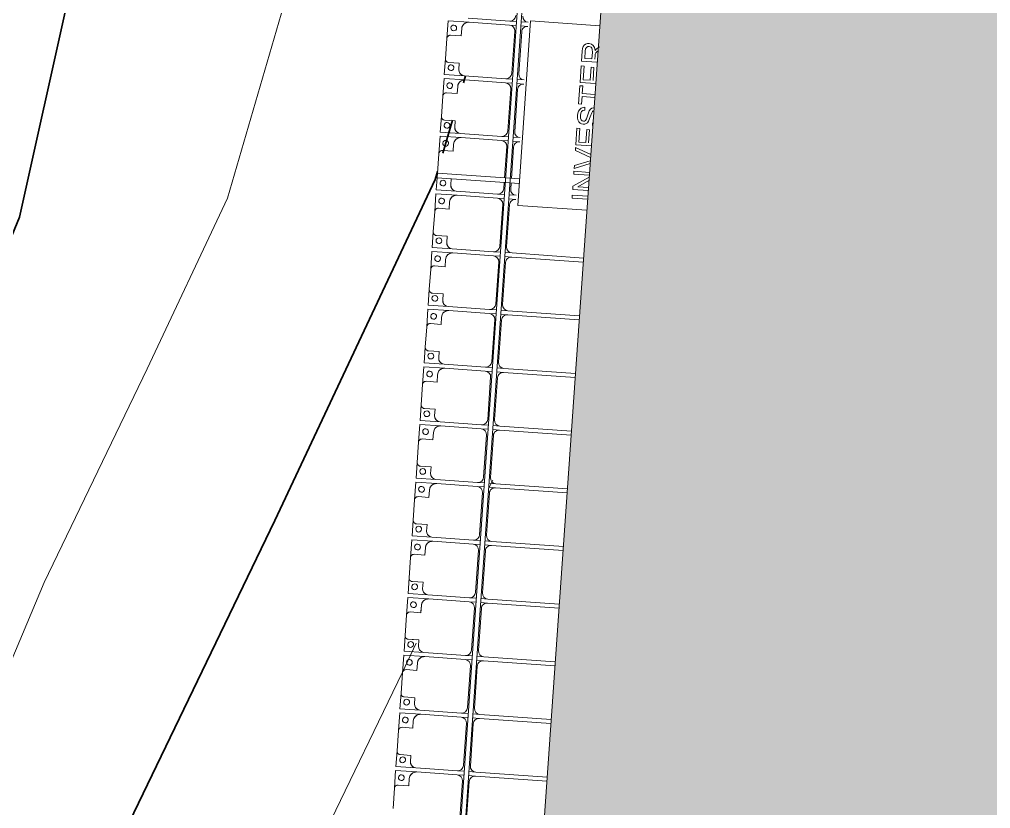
# Model space of a CAD drawing. Header units: millimetres. Extents: x -861324 to 439029, y -308065 to 694685.
# Drawn here: x 75968 to 84371, y 135591 to 142415 of the extents above; entities that cross this region are included whole.
import ezdxf

# ---------------------------------------------------------------- set-up
doc = ezdxf.new("R2010")
doc.units = ezdxf.units.MM
for name, color, linetype, lineweight in [('A-DETL-GENF', 92, 'Continuous', 9), ('A-DETL-THIN', 151, 'Continuous', 9), ('A-GENM', 13, 'Continuous', 9), ('C-TOPO-MAJR', 7, 'Continuous', 35), ('C-TOPO-MINR', 7, 'Continuous', 9), ('S-BEAM', 12, 'Continuous', 9)]:
    doc.layers.add(name, color=color, linetype=linetype, lineweight=lineweight)

# ---------------------------------------------------------------- blocks, each defined once
blk = doc.blocks.new('Dải phao đi lại kèm đỡ invester - DẢI PHAO ĐI LẠI-39446-BỐ TRÍ BÈ PIN HỒ BẢN MÒNG')
at = {"layer": 'A-GENM', "color": 7}
for p, q in [((48223.4, -620.3), (48223.4, 0)), ((48258.4, 0), (48258.4, -620.3)), ((48723.4, -620.3), (48723.4, 0)), ((48758.4, 0), (48758.4, -620.3)), ((49223.4, -620.3), (49223.4, 0)), ((49258.4, 0), (49258.4, -620.3)), ((49723.4, -620.3), (49723.4, 0)), ((49758.4, 0), (49758.4, -620.3)), ((50223.4, -620.3), (50223.4, 0)), ((50258.4, 0), (50258.4, -620.3)), ((50723.4, -620.3), (50723.4, 0)), ((50758.4, 0), (50758.4, -620.3)), ((51223.4, -620.3), (51223.4, 0)), ((51258.4, 0), (51258.4, -620.3)), ((51723.4, -620.3), (51723.4, 0)), ((51758.4, 0), (51758.4, -620.3)), ((52223.4, -620.3), (52223.4, 0)), ((52258.4, 0), (52258.4, -620.3)), ((52723.4, -620.3), (52723.4, 0)), ((52758.4, 0), (52758.4, -620.3)), ((46223.4, -620.3), (46223.4, -679.7)), ((46258.4, -679.7), (46258.4, -620.3)), ((46308.4, -670.3), (46673.4, -670.3)), ((46723.4, -620.3), (46723.4, -679.7)), ((46758.4, -679.7), (46758.4, -620.3)), ((46808.4, -670.3), (47173.4, -670.3)), ((47223.4, -620.3), (47223.4, -679.7)), ((47258.4, -679.7), (47258.4, -620.3)), ((47308.4, -670.3), (47580, -670.3)), ((47620, -670.3), (47673.4, -670.3)), ((47723.4, -620.3), (47723.4, -679.7)), ((47758.4, -679.7), (47758.4, -620.3)), ((47808.4, -670.3), (48173.4, -670.3)), ((48223.4, -620.3), (48223.4, -679.7)), ((48258.4, -679.7), (48258.4, -620.3)), ((48308.4, -670.3), (48673.4, -670.3)), ((48723.4, -620.3), (48723.4, -679.7)), ((48758.4, -679.7), (48758.4, -620.3)), ((48808.4, -670.3), (49173.4, -670.3)), ((49223.4, -620.3), (49223.4, -679.7)), ((49258.4, -679.7), (49258.4, -620.3)), ((49308.4, -670.3), (49673.4, -670.3)), ((49723.4, -620.3), (49723.4, -679.7)), ((49758.4, -679.7), (49758.4, -620.3)), ((49808.4, -670.3), (50173.4, -670.3)), ((50223.4, -620.3), (50223.4, -679.7)), ((50258.4, -679.7), (50258.4, -620.3)), ((50308.4, -670.3), (50673.4, -670.3)), ((50723.4, -620.3), (50723.4, -679.7)), ((50758.4, -679.7), (50758.4, -620.3)), ((50808.4, -670.3), (51173.4, -670.3)), ((51223.4, -620.3), (51223.4, -679.7)), ((51258.4, -679.7), (51258.4, -620.3)), ((51308.4, -670.3), (51673.4, -670.3)), ((51723.4, -620.3), (51723.4, -679.7)), ((51758.4, -679.7), (51758.4, -620.3)), ((51808.4, -670.3), (52173.4, -670.3)), ((52223.4, -620.3), (52223.4, -679.7)), ((52258.4, -679.7), (52258.4, -620.3)), ((52308.4, -670.3), (52673.4, -670.3)), ((52723.4, -620.3), (52723.4, -679.7)), ((52758.4, -679.7), (52758.4, -620.3)), ((52808.4, -670.3), (53173.4, -670.3)), ((46223.4, -719.7), (46223.4, -779.7)), ((46258.4, -779.7), (46258.4, -719.7)), ((46673.4, -729.7), (46308.4, -729.7)), ((46723.4, -719.7), (46723.4, -779.7)), ((46758.4, -779.7), (46758.4, -719.7)), ((47173.4, -729.7), (46808.4, -729.7)), ((47223.4, -719.7), (47223.4, -779.7)), ((47258.4, -779.7), (47258.4, -719.7)), ((47580, -729.7), (47308.4, -729.7)), ((47673.4, -729.7), (47620, -729.7)), ((47723.4, -719.7), (47723.4, -779.7)), ((47758.4, -779.7), (47758.4, -719.7)), ((48173.4, -729.7), (47808.4, -729.7)), ((48223.4, -719.7), (48223.4, -779.7)), ((48258.4, -779.7), (48258.4, -719.7)), ((48673.4, -729.7), (48308.4, -729.7)), ((48723.4, -719.7), (48723.4, -779.7)), ((48758.4, -779.7), (48758.4, -719.7)), ((49173.4, -729.7), (48808.4, -729.7)), ((49223.4, -719.7), (49223.4, -779.7)), ((49258.4, -779.7), (49258.4, -719.7)), ((49673.4, -729.7), (49308.4, -729.7)), ((49723.4, -719.7), (49723.4, -779.7)), ((49758.4, -779.7), (49758.4, -719.7)), ((50173.4, -729.7), (49808.4, -729.7)), ((50223.4, -719.7), (50223.4, -779.7)), ((50258.4, -779.7), (50258.4, -719.7)), ((50673.4, -729.7), (50308.4, -729.7)), ((50723.4, -719.7), (50723.4, -779.7)), ((50758.4, -779.7), (50758.4, -719.7)), ((51173.4, -729.7), (50808.4, -729.7)), ((51223.4, -719.7), (51223.4, -779.7)), ((51258.4, -779.7), (51258.4, -719.7)), ((51673.4, -729.7), (51308.4, -729.7)), ((51723.4, -719.7), (51723.4, -779.7)), ((51758.4, -779.7), (51758.4, -719.7)), ((52173.4, -729.7), (51808.4, -729.7)), ((52223.4, -719.7), (52223.4, -779.7)), ((52258.4, -779.7), (52258.4, -719.7)), ((52673.4, -729.7), (52308.4, -729.7)), ((52723.4, -719.7), (52723.4, -779.7)), ((52758.4, -779.7), (52758.4, -719.7)), ((53173.4, -729.7), (52808.4, -729.7)), ((46223.4, -1139.7), (46223.4, -779.7)), ((46258.4, -779.7), (46258.4, -1129.7)), ((46723.4, -1139.7), (46723.4, -779.7)), ((46758.4, -779.7), (46758.4, -1129.7)), ((47223.4, -1139.7), (47223.4, -779.7)), ((47258.4, -779.7), (47258.4, -1129.7)), ((47723.4, -1139.7), (47723.4, -779.7)), ((47758.4, -779.7), (47758.4, -1129.7)), ((48223.4, -1139.7), (48223.4, -779.7)), ((48258.4, -779.7), (48258.4, -1129.7)), ((48723.4, -1139.7), (48723.4, -779.7)), ((48758.4, -779.7), (48758.4, -1129.7)), ((49223.4, -1139.7), (49223.4, -779.7)), ((49258.4, -779.7), (49258.4, -1129.7)), ((49723.4, -1139.7), (49723.4, -779.7)), ((49758.4, -779.7), (49758.4, -1129.7)), ((50223.4, -1139.7), (50223.4, -779.7)), ((50258.4, -779.7), (50258.4, -1129.7)), ((50723.4, -1139.7), (50723.4, -779.7)), ((50758.4, -779.7), (50758.4, -1129.7)), ((51223.4, -1139.7), (51223.4, -779.7)), ((51258.4, -779.7), (51258.4, -1129.7)), ((51723.4, -1139.7), (51723.4, -779.7)), ((51758.4, -779.7), (51758.4, -1129.7)), ((52223.4, -1139.7), (52223.4, -779.7)), ((52258.4, -779.7), (52258.4, -1129.7)), ((52723.4, -1139.7), (52723.4, -779.7)), ((52758.4, -779.7), (52758.4, -1129.7)), ((46318.4, -1189.7), (46381.8, -1189.7)), ((46381.8, -1189.7), (46381.8, -1282.2)), ((46618.2, -1282.2), (46618.2, -1189.7)), ((46618.2, -1189.7), (46673.4, -1189.7)), ((46818.4, -1189.7), (46881.8, -1189.7)), ((46881.8, -1189.7), (46881.8, -1282.2)), ((47118.2, -1282.2), (47118.2, -1189.7)), ((47118.2, -1189.7), (47173.4, -1189.7)), ((47318.4, -1189.7), (47381.8, -1189.7)), ((47381.8, -1189.7), (47381.8, -1282.2)), ((47620, -1189.7), (47673.4, -1189.7)), ((47818.4, -1189.7), (47881.8, -1189.7)), ((47881.8, -1189.7), (47881.8, -1282.2)), ((48118.2, -1282.2), (48118.2, -1189.7)), ((48118.2, -1189.7), (48173.4, -1189.7)), ((48318.4, -1189.7), (48381.8, -1189.7)), ((48381.8, -1189.7), (48381.8, -1282.2)), ((48618.2, -1282.2), (48618.2, -1189.7)), ((48618.2, -1189.7), (48673.4, -1189.7)), ((48818.4, -1189.7), (48881.8, -1189.7)), ((48881.8, -1189.7), (48881.8, -1282.2)), ((49118.2, -1282.2), (49118.2, -1189.7)), ((49118.2, -1189.7), (49173.4, -1189.7)), ((49318.4, -1189.7), (49381.8, -1189.7)), ((49381.8, -1189.7), (49381.8, -1282.2)), ((49618.2, -1282.2), (49618.2, -1189.7)), ((49618.2, -1189.7), (49673.4, -1189.7)), ((49818.4, -1189.7), (49881.8, -1189.7)), ((49881.8, -1189.7), (49881.8, -1282.2)), ((50118.2, -1282.2), (50118.2, -1189.7)), ((50118.2, -1189.7), (50173.4, -1189.7)), ((50318.4, -1189.7), (50381.8, -1189.7)), ((50381.8, -1189.7), (50381.8, -1282.2)), ((50618.2, -1282.2), (50618.2, -1189.7)), ((50618.2, -1189.7), (50673.4, -1189.7)), ((50818.4, -1189.7), (50881.8, -1189.7)), ((50881.8, -1189.7), (50881.8, -1282.2)), ((51118.2, -1282.2), (51118.2, -1189.7)), ((51118.2, -1189.7), (51173.4, -1189.7)), ((51318.4, -1189.7), (51381.8, -1189.7)), ((51381.8, -1189.7), (51381.8, -1282.2)), ((51618.2, -1282.2), (51618.2, -1189.7)), ((51618.2, -1189.7), (51673.4, -1189.7)), ((51818.4, -1189.7), (51881.8, -1189.7)), ((51881.8, -1189.7), (51881.8, -1282.2)), ((52118.2, -1282.2), (52118.2, -1189.7)), ((52118.2, -1189.7), (52173.4, -1189.7)), ((52318.4, -1189.7), (52381.8, -1189.7)), ((52381.8, -1189.7), (52381.8, -1282.2)), ((52618.2, -1282.2), (52618.2, -1189.7)), ((52618.2, -1189.7), (52673.4, -1189.7)), ((52818.4, -1189.7), (52881.8, -1189.7)), ((52881.8, -1189.7), (52881.8, -1282.2)), ((46411.8, -1312.2), (46588.2, -1312.2)), ((46911.8, -1312.2), (47088.2, -1312.2)), ((47411.8, -1312.2), (47580, -1312.2)), ((47911.8, -1312.2), (48088.2, -1312.2)), ((48411.8, -1312.2), (48588.2, -1312.2)), ((48911.8, -1312.2), (49088.2, -1312.2)), ((49411.8, -1312.2), (49588.2, -1312.2)), ((49911.8, -1312.2), (50088.2, -1312.2)), ((50411.8, -1312.2), (50588.2, -1312.2)), ((50911.8, -1312.2), (51088.2, -1312.2)), ((51411.8, -1312.2), (51588.2, -1312.2)), ((51911.8, -1312.2), (52088.2, -1312.2)), ((52411.8, -1312.2), (52588.2, -1312.2)), ((52911.8, -1312.2), (53088.2, -1312.2))]:
    blk.add_line(p, q, dxfattribs=at)
at = {"layer": 'A-GENM', "color": 9}
for p, q in [((46223.4, -620.3), (46223.4, -679.7)), ((46258.4, -679.7), (46258.4, -620.3)), ((46723.4, -620.3), (46723.4, -679.7)), ((46758.4, -679.7), (46758.4, -620.3)), ((47223.4, -620.3), (47223.4, -679.7)), ((47258.4, -679.7), (47258.4, -620.3)), ((47723.4, -620.3), (47723.4, -679.7)), ((47758.4, -679.7), (47758.4, -620.3)), ((48223.4, -620.3), (48223.4, -679.7)), ((48258.4, -679.7), (48258.4, -620.3)), ((48723.4, -620.3), (48723.4, -679.7)), ((48758.4, -679.7), (48758.4, -620.3)), ((49223.4, -620.3), (49223.4, -679.7)), ((49258.4, -679.7), (49258.4, -620.3)), ((49723.4, -620.3), (49723.4, -679.7)), ((49758.4, -679.7), (49758.4, -620.3)), ((50223.4, -620.3), (50223.4, -679.7)), ((50258.4, -679.7), (50258.4, -620.3)), ((50723.4, -620.3), (50723.4, -679.7)), ((50758.4, -679.7), (50758.4, -620.3)), ((51223.4, -620.3), (51223.4, -679.7)), ((51258.4, -679.7), (51258.4, -620.3)), ((51723.4, -620.3), (51723.4, -679.7)), ((51758.4, -679.7), (51758.4, -620.3)), ((52223.4, -620.3), (52223.4, -679.7)), ((52258.4, -679.7), (52258.4, -620.3)), ((52723.4, -620.3), (52723.4, -679.7)), ((52758.4, -679.7), (52758.4, -620.3)), ((46223.4, -719.7), (46223.4, -779.7)), ((46258.4, -779.7), (46258.4, -719.7)), ((46723.4, -719.7), (46723.4, -779.7)), ((46758.4, -779.7), (46758.4, -719.7)), ((47223.4, -719.7), (47223.4, -779.7)), ((47258.4, -779.7), (47258.4, -719.7)), ((47723.4, -719.7), (47723.4, -779.7)), ((47758.4, -779.7), (47758.4, -719.7)), ((48223.4, -719.7), (48223.4, -779.7)), ((48258.4, -779.7), (48258.4, -719.7)), ((48723.4, -719.7), (48723.4, -779.7)), ((48758.4, -779.7), (48758.4, -719.7)), ((49223.4, -719.7), (49223.4, -779.7)), ((49258.4, -779.7), (49258.4, -719.7)), ((49723.4, -719.7), (49723.4, -779.7)), ((49758.4, -779.7), (49758.4, -719.7)), ((50223.4, -719.7), (50223.4, -779.7)), ((50258.4, -779.7), (50258.4, -719.7)), ((50723.4, -719.7), (50723.4, -779.7)), ((50758.4, -779.7), (50758.4, -719.7)), ((51223.4, -719.7), (51223.4, -779.7)), ((51258.4, -779.7), (51258.4, -719.7)), ((51723.4, -719.7), (51723.4, -779.7)), ((51758.4, -779.7), (51758.4, -719.7)), ((52223.4, -719.7), (52223.4, -779.7)), ((52258.4, -779.7), (52258.4, -719.7)), ((52723.4, -719.7), (52723.4, -779.7)), ((52758.4, -779.7), (52758.4, -719.7)), ((46258.4, -1312.2), (46258.4, -1129.7)), ((46258.4, -1129.7), (46258.4, -1312.2)), ((46723.4, -1139.7), (46723.4, -1312.2)), ((46723.4, -1312.2), (46723.4, -1139.7)), ((46758.4, -1312.2), (46758.4, -1129.7)), ((46758.4, -1129.7), (46758.4, -1312.2)), ((47223.4, -1139.7), (47223.4, -1312.2)), ((47223.4, -1312.2), (47223.4, -1139.7)), ((47258.4, -1312.2), (47258.4, -1129.7)), ((47258.4, -1129.7), (47258.4, -1312.2)), ((47723.4, -1139.7), (47723.4, -1312.2)), ((47723.4, -1312.2), (47723.4, -1139.7)), ((47758.4, -1312.2), (47758.4, -1129.7)), ((47758.4, -1129.7), (47758.4, -1312.2)), ((48223.4, -1139.7), (48223.4, -1312.2)), ((48223.4, -1312.2), (48223.4, -1139.7)), ((48258.4, -1312.2), (48258.4, -1129.7)), ((48258.4, -1129.7), (48258.4, -1312.2)), ((48723.4, -1139.7), (48723.4, -1312.2)), ((48723.4, -1312.2), (48723.4, -1139.7)), ((48758.4, -1312.2), (48758.4, -1129.7)), ((48758.4, -1129.7), (48758.4, -1312.2)), ((49223.4, -1139.7), (49223.4, -1312.2)), ((49223.4, -1312.2), (49223.4, -1139.7)), ((49258.4, -1312.2), (49258.4, -1129.7)), ((49258.4, -1129.7), (49258.4, -1312.2)), ((49723.4, -1139.7), (49723.4, -1312.2)), ((49723.4, -1312.2), (49723.4, -1139.7)), ((49758.4, -1312.2), (49758.4, -1129.7)), ((49758.4, -1129.7), (49758.4, -1312.2)), ((50223.4, -1139.7), (50223.4, -1312.2)), ((50223.4, -1312.2), (50223.4, -1139.7)), ((50258.4, -1312.2), (50258.4, -1129.7)), ((50258.4, -1129.7), (50258.4, -1312.2)), ((50723.4, -1139.7), (50723.4, -1312.2)), ((50723.4, -1312.2), (50723.4, -1139.7)), ((50758.4, -1312.2), (50758.4, -1129.7)), ((50758.4, -1129.7), (50758.4, -1312.2)), ((51223.4, -1139.7), (51223.4, -1312.2)), ((51223.4, -1312.2), (51223.4, -1139.7)), ((51258.4, -1312.2), (51258.4, -1129.7)), ((51258.4, -1129.7), (51258.4, -1312.2)), ((51723.4, -1139.7), (51723.4, -1312.2)), ((51723.4, -1312.2), (51723.4, -1139.7)), ((51758.4, -1312.2), (51758.4, -1129.7)), ((51758.4, -1129.7), (51758.4, -1312.2)), ((52223.4, -1139.7), (52223.4, -1312.2)), ((52223.4, -1312.2), (52223.4, -1139.7)), ((52258.4, -1312.2), (52258.4, -1129.7)), ((52258.4, -1129.7), (52258.4, -1312.2)), ((52723.4, -1139.7), (52723.4, -1312.2)), ((52723.4, -1312.2), (52723.4, -1139.7)), ((52758.4, -1312.2), (52758.4, -1129.7)), ((52758.4, -1129.7), (52758.4, -1312.2)), ((46381.8, -1189.7), (46318.4, -1189.7)), ((46318.4, -1189.7), (46381.8, -1189.7)), ((46381.8, -1189.7), (46318.4, -1189.7)), ((46381.8, -1282.2), (46381.8, -1189.7)), ((46381.8, -1189.7), (46381.8, -1282.2)), ((46381.8, -1282.2), (46381.8, -1189.7)), ((46673.4, -1189.7), (46618.2, -1189.7)), ((46618.2, -1189.7), (46618.2, -1282.2)), ((46618.2, -1282.2), (46618.2, -1189.7)), ((46618.2, -1189.7), (46618.2, -1282.2)), ((46618.2, -1189.7), (46673.4, -1189.7)), ((46673.4, -1189.7), (46618.2, -1189.7)), ((46881.8, -1189.7), (46818.4, -1189.7)), ((46818.4, -1189.7), (46881.8, -1189.7)), ((46881.8, -1189.7), (46818.4, -1189.7)), ((46881.8, -1282.2), (46881.8, -1189.7)), ((46881.8, -1189.7), (46881.8, -1282.2)), ((46881.8, -1282.2), (46881.8, -1189.7)), ((47173.4, -1189.7), (47118.2, -1189.7)), ((47118.2, -1189.7), (47118.2, -1282.2)), ((47118.2, -1282.2), (47118.2, -1189.7)), ((47118.2, -1189.7), (47118.2, -1282.2)), ((47118.2, -1189.7), (47173.4, -1189.7)), ((47173.4, -1189.7), (47118.2, -1189.7)), ((47381.8, -1189.7), (47318.4, -1189.7)), ((47318.4, -1189.7), (47381.8, -1189.7)), ((47381.8, -1189.7), (47318.4, -1189.7)), ((47381.8, -1282.2), (47381.8, -1189.7)), ((47381.8, -1189.7), (47381.8, -1282.2)), ((47381.8, -1282.2), (47381.8, -1189.7)), ((47673.4, -1189.7), (47620, -1189.7)), ((47620, -1189.7), (47673.4, -1189.7)), ((47673.4, -1189.7), (47620, -1189.7)), ((47881.8, -1189.7), (47818.4, -1189.7)), ((47818.4, -1189.7), (47881.8, -1189.7)), ((47881.8, -1189.7), (47818.4, -1189.7)), ((47881.8, -1282.2), (47881.8, -1189.7)), ((47881.8, -1189.7), (47881.8, -1282.2)), ((47881.8, -1282.2), (47881.8, -1189.7)), ((48173.4, -1189.7), (48118.2, -1189.7)), ((48118.2, -1189.7), (48118.2, -1282.2)), ((48118.2, -1282.2), (48118.2, -1189.7)), ((48118.2, -1189.7), (48118.2, -1282.2)), ((48118.2, -1189.7), (48173.4, -1189.7)), ((48173.4, -1189.7), (48118.2, -1189.7)), ((48381.8, -1189.7), (48318.4, -1189.7)), ((48318.4, -1189.7), (48381.8, -1189.7)), ((48381.8, -1189.7), (48318.4, -1189.7)), ((48381.8, -1282.2), (48381.8, -1189.7)), ((48381.8, -1189.7), (48381.8, -1282.2)), ((48381.8, -1282.2), (48381.8, -1189.7)), ((48673.4, -1189.7), (48618.2, -1189.7)), ((48618.2, -1189.7), (48618.2, -1282.2)), ((48618.2, -1282.2), (48618.2, -1189.7)), ((48618.2, -1189.7), (48618.2, -1282.2)), ((48618.2, -1189.7), (48673.4, -1189.7)), ((48673.4, -1189.7), (48618.2, -1189.7)), ((48881.8, -1189.7), (48818.4, -1189.7)), ((48818.4, -1189.7), (48881.8, -1189.7)), ((48881.8, -1189.7), (48818.4, -1189.7)), ((48881.8, -1282.2), (48881.8, -1189.7)), ((48881.8, -1189.7), (48881.8, -1282.2)), ((48881.8, -1282.2), (48881.8, -1189.7)), ((49173.4, -1189.7), (49118.2, -1189.7)), ((49118.2, -1189.7), (49118.2, -1282.2)), ((49118.2, -1282.2), (49118.2, -1189.7)), ((49118.2, -1189.7), (49118.2, -1282.2)), ((49118.2, -1189.7), (49173.4, -1189.7)), ((49173.4, -1189.7), (49118.2, -1189.7)), ((49381.8, -1189.7), (49318.4, -1189.7)), ((49318.4, -1189.7), (49381.8, -1189.7)), ((49381.8, -1189.7), (49318.4, -1189.7)), ((49381.8, -1282.2), (49381.8, -1189.7)), ((49381.8, -1189.7), (49381.8, -1282.2)), ((49381.8, -1282.2), (49381.8, -1189.7)), ((49673.4, -1189.7), (49618.2, -1189.7)), ((49618.2, -1189.7), (49618.2, -1282.2)), ((49618.2, -1282.2), (49618.2, -1189.7)), ((49618.2, -1189.7), (49618.2, -1282.2)), ((49618.2, -1189.7), (49673.4, -1189.7)), ((49673.4, -1189.7), (49618.2, -1189.7)), ((49881.8, -1189.7), (49818.4, -1189.7)), ((49818.4, -1189.7), (49881.8, -1189.7)), ((49881.8, -1189.7), (49818.4, -1189.7)), ((49881.8, -1282.2), (49881.8, -1189.7)), ((49881.8, -1189.7), (49881.8, -1282.2)), ((49881.8, -1282.2), (49881.8, -1189.7)), ((50173.4, -1189.7), (50118.2, -1189.7)), ((50118.2, -1189.7), (50118.2, -1282.2)), ((50118.2, -1282.2), (50118.2, -1189.7)), ((50118.2, -1189.7), (50118.2, -1282.2)), ((50118.2, -1189.7), (50173.4, -1189.7)), ((50173.4, -1189.7), (50118.2, -1189.7)), ((50381.8, -1189.7), (50318.4, -1189.7)), ((50318.4, -1189.7), (50381.8, -1189.7)), ((50381.8, -1189.7), (50318.4, -1189.7)), ((50381.8, -1282.2), (50381.8, -1189.7)), ((50381.8, -1189.7), (50381.8, -1282.2)), ((50381.8, -1282.2), (50381.8, -1189.7)), ((50673.4, -1189.7), (50618.2, -1189.7)), ((50618.2, -1189.7), (50618.2, -1282.2)), ((50618.2, -1282.2), (50618.2, -1189.7)), ((50618.2, -1189.7), (50618.2, -1282.2)), ((50618.2, -1189.7), (50673.4, -1189.7)), ((50673.4, -1189.7), (50618.2, -1189.7)), ((50881.8, -1189.7), (50818.4, -1189.7)), ((50818.4, -1189.7), (50881.8, -1189.7)), ((50881.8, -1189.7), (50818.4, -1189.7)), ((50881.8, -1282.2), (50881.8, -1189.7)), ((50881.8, -1189.7), (50881.8, -1282.2)), ((50881.8, -1282.2), (50881.8, -1189.7)), ((51173.4, -1189.7), (51118.2, -1189.7)), ((51118.2, -1189.7), (51118.2, -1282.2)), ((51118.2, -1282.2), (51118.2, -1189.7)), ((51118.2, -1189.7), (51118.2, -1282.2)), ((51118.2, -1189.7), (51173.4, -1189.7)), ((51173.4, -1189.7), (51118.2, -1189.7)), ((51372.6, -1189.7), (51318.4, -1189.7)), ((51318.4, -1189.7), (51372.6, -1189.7)), ((51372.6, -1189.7), (51318.4, -1189.7)), ((51381.8, -1282.2), (51381.8, -1189.7)), ((51381.8, -1189.7), (51381.8, -1282.2)), ((51381.8, -1282.2), (51381.8, -1189.7)), ((51673.4, -1189.7), (51618.2, -1189.7)), ((51618.2, -1189.7), (51673.4, -1189.7)), ((51673.4, -1189.7), (51618.2, -1189.7)), ((51618.2, -1215), (51618.2, -1282.2)), ((51618.2, -1282.2), (51618.2, -1215)), ((51618.2, -1215), (51618.2, -1282.2)), ((51881.8, -1189.7), (51818.4, -1189.7)), ((51818.4, -1189.7), (51881.8, -1189.7)), ((51881.8, -1189.7), (51818.4, -1189.7)), ((51881.8, -1282.2), (51881.8, -1189.7)), ((51881.8, -1189.7), (51881.8, -1282.2)), ((51881.8, -1282.2), (51881.8, -1189.7)), ((52173.4, -1189.7), (52118.2, -1189.7)), ((52118.2, -1189.7), (52118.2, -1282.2)), ((52118.2, -1282.2), (52118.2, -1189.7)), ((52118.2, -1189.7), (52118.2, -1282.2)), ((52118.2, -1189.7), (52173.4, -1189.7)), ((52173.4, -1189.7), (52118.2, -1189.7)), ((52381.8, -1189.7), (52318.4, -1189.7)), ((52318.4, -1189.7), (52381.8, -1189.7)), ((52381.8, -1189.7), (52318.4, -1189.7)), ((52381.8, -1282.2), (52381.8, -1189.7)), ((52381.8, -1189.7), (52381.8, -1282.2)), ((52381.8, -1282.2), (52381.8, -1189.7)), ((52673.4, -1189.7), (52618.2, -1189.7)), ((52618.2, -1189.7), (52618.2, -1282.2)), ((52618.2, -1282.2), (52618.2, -1189.7)), ((52618.2, -1189.7), (52618.2, -1282.2)), ((52618.2, -1189.7), (52673.4, -1189.7)), ((52673.4, -1189.7), (52618.2, -1189.7)), ((52881.8, -1189.7), (52818.4, -1189.7)), ((52818.4, -1189.7), (52881.8, -1189.7)), ((52881.8, -1189.7), (52818.4, -1189.7)), ((52881.8, -1282.2), (52881.8, -1189.7)), ((52881.8, -1189.7), (52881.8, -1282.2)), ((52881.8, -1282.2), (52881.8, -1189.7)), ((46411.8, -1312.2), (46258.4, -1312.2)), ((46258.4, -1312.2), (46411.8, -1312.2)), ((46723.4, -1312.2), (46588.2, -1312.2)), ((46588.2, -1312.2), (46723.4, -1312.2)), ((46911.8, -1312.2), (46758.4, -1312.2)), ((46758.4, -1312.2), (46911.8, -1312.2)), ((47223.4, -1312.2), (47088.2, -1312.2)), ((47088.2, -1312.2), (47223.4, -1312.2)), ((47411.8, -1312.2), (47258.4, -1312.2)), ((47258.4, -1312.2), (47411.8, -1312.2)), ((47723.4, -1312.2), (47620, -1312.2)), ((47620, -1312.2), (47723.4, -1312.2)), ((47911.8, -1312.2), (47758.4, -1312.2)), ((47758.4, -1312.2), (47911.8, -1312.2)), ((48223.4, -1312.2), (48088.2, -1312.2)), ((48088.2, -1312.2), (48223.4, -1312.2)), ((48411.8, -1312.2), (48258.4, -1312.2)), ((48258.4, -1312.2), (48411.8, -1312.2)), ((48723.4, -1312.2), (48588.2, -1312.2)), ((48588.2, -1312.2), (48723.4, -1312.2)), ((48911.8, -1312.2), (48758.4, -1312.2)), ((48758.4, -1312.2), (48911.8, -1312.2)), ((49223.4, -1312.2), (49088.2, -1312.2)), ((49088.2, -1312.2), (49223.4, -1312.2)), ((49411.8, -1312.2), (49258.4, -1312.2)), ((49258.4, -1312.2), (49411.8, -1312.2)), ((49723.4, -1312.2), (49588.2, -1312.2)), ((49588.2, -1312.2), (49723.4, -1312.2)), ((49911.8, -1312.2), (49758.4, -1312.2)), ((49758.4, -1312.2), (49911.8, -1312.2)), ((50223.4, -1312.2), (50088.2, -1312.2)), ((50088.2, -1312.2), (50223.4, -1312.2)), ((50411.8, -1312.2), (50258.4, -1312.2)), ((50258.4, -1312.2), (50411.8, -1312.2)), ((50723.4, -1312.2), (50588.2, -1312.2)), ((50588.2, -1312.2), (50723.4, -1312.2)), ((50911.8, -1312.2), (50758.4, -1312.2)), ((50758.4, -1312.2), (50911.8, -1312.2)), ((51223.4, -1312.2), (51088.2, -1312.2)), ((51088.2, -1312.2), (51223.4, -1312.2)), ((51411.8, -1312.2), (51258.4, -1312.2)), ((51258.4, -1312.2), (51411.8, -1312.2)), ((51723.4, -1312.2), (51588.2, -1312.2)), ((51588.2, -1312.2), (51723.4, -1312.2)), ((51911.8, -1312.2), (51758.4, -1312.2)), ((51758.4, -1312.2), (51911.8, -1312.2)), ((52223.4, -1312.2), (52088.2, -1312.2)), ((52088.2, -1312.2), (52223.4, -1312.2)), ((52411.8, -1312.2), (52258.4, -1312.2)), ((52258.4, -1312.2), (52411.8, -1312.2)), ((52723.4, -1312.2), (52588.2, -1312.2)), ((52588.2, -1312.2), (52723.4, -1312.2)), ((52911.8, -1312.2), (52758.4, -1312.2)), ((52758.4, -1312.2), (52911.8, -1312.2))]:
    blk.add_line(p, q, dxfattribs=at)
at = {"layer": 'A-GENM', "color": 7}
for centre, radius, start, end in [((46173.4, -620.3), 50, 270, 0), ((46308.4, -620.3), 50, 180, 270), ((46673.4, -620.3), 50, 270, 0), ((46808.4, -620.3), 50, 180, 270), ((47173.4, -620.3), 50, 270, 0), ((47308.4, -620.3), 50, 180, 270), ((47673.4, -620.3), 50, 270, 0), ((47808.4, -620.3), 50, 180, 270), ((48173.4, -620.3), 50, 270, 0), ((48308.4, -620.3), 50, 180, 270), ((48673.4, -620.3), 50, 270, 0), ((48808.4, -620.3), 50, 180, 270), ((49173.4, -620.3), 50, 270, 0), ((49308.4, -620.3), 50, 180, 270), ((49673.4, -620.3), 50, 270, 0), ((49808.4, -620.3), 50, 180, 270), ((50173.4, -620.3), 50, 270, 0), ((50308.4, -620.3), 50, 180, 270), ((50673.4, -620.3), 50, 270, 0), ((50808.4, -620.3), 50, 180, 270), ((51173.4, -620.3), 50, 270, 0), ((51308.4, -620.3), 50, 180, 270), ((51673.4, -620.3), 50, 270, 0), ((51808.4, -620.3), 50, 180, 270), ((52173.4, -620.3), 50, 270, 0), ((52308.4, -620.3), 50, 180, 270), ((52673.4, -620.3), 50, 270, 0), ((52808.4, -620.3), 50, 180, 270), ((46173.4, -779.7), 50, 360, 90), ((46308.4, -779.7), 50, 90, 180), ((46673.4, -779.7), 50, 360, 90), ((46808.4, -779.7), 50, 90, 180), ((47173.4, -779.7), 50, 360, 90), ((47308.4, -779.7), 50, 90, 180), ((47673.4, -779.7), 50, 360, 90), ((47808.4, -779.7), 50, 90, 180), ((48173.4, -779.7), 50, 360, 90), ((48308.4, -779.7), 50, 90, 180), ((48673.4, -779.7), 50, 360, 90), ((48808.4, -779.7), 50, 90, 180), ((49173.4, -779.7), 50, 360, 90), ((49308.4, -779.7), 50, 90, 180), ((49673.4, -779.7), 50, 360, 90), ((49808.4, -779.7), 50, 90, 180), ((50173.4, -779.7), 50, 360, 90), ((50308.4, -779.7), 50, 90, 180), ((50673.4, -779.7), 50, 360, 90), ((50808.4, -779.7), 50, 90, 180), ((51173.4, -779.7), 50, 360, 90), ((51308.4, -779.7), 50, 90, 180), ((51673.4, -779.7), 50, 360, 90), ((51808.4, -779.7), 50, 90, 180), ((52173.4, -779.7), 50, 360, 90), ((52308.4, -779.7), 50, 90, 180), ((52673.4, -779.7), 50, 360, 90), ((52808.4, -779.7), 50, 90, 180), ((46318.4, -1129.7), 60, 180, 270), ((46673.4, -1139.7), 50, 270, 360), ((46818.4, -1129.7), 60, 180, 270), ((47173.4, -1139.7), 50, 270, 360), ((47318.4, -1129.7), 60, 180, 270), ((47673.4, -1139.7), 50, 270, 360), ((47818.4, -1129.7), 60, 180, 270), ((48173.4, -1139.7), 50, 270, 360), ((48318.4, -1129.7), 60, 180, 270), ((48673.4, -1139.7), 50, 270, 360), ((48818.4, -1129.7), 60, 180, 270), ((49173.4, -1139.7), 50, 270, 360), ((49318.4, -1129.7), 60, 180, 270), ((49673.4, -1139.7), 50, 270, 360), ((49818.4, -1129.7), 60, 180, 270), ((50173.4, -1139.7), 50, 270, 360), ((50318.4, -1129.7), 60, 180, 270), ((50673.4, -1139.7), 50, 270, 360), ((50818.4, -1129.7), 60, 180, 270), ((51173.4, -1139.7), 50, 270, 360), ((51318.4, -1129.7), 60, 180, 270), ((51673.4, -1139.7), 50, 270, 360), ((51818.4, -1129.7), 60, 180, 270), ((52173.4, -1139.7), 50, 270, 360), ((52318.4, -1129.7), 60, 180, 270), ((52673.4, -1139.7), 50, 270, 360), ((52818.4, -1129.7), 60, 180, 270), ((46411.8, -1282.2), 30, 180, 270), ((46588.2, -1282.2), 30, 270, 0), ((46911.8, -1282.2), 30, 180, 270), ((47088.2, -1282.2), 30, 270, 0), ((47411.8, -1282.2), 30, 180, 270), ((47911.8, -1282.2), 30, 180, 270), ((48088.2, -1282.2), 30, 270, 0), ((48411.8, -1282.2), 30, 180, 270), ((48588.2, -1282.2), 30, 270, 0), ((48911.8, -1282.2), 30, 180, 270), ((49088.2, -1282.2), 30, 270, 0), ((49411.8, -1282.2), 30, 180, 270), ((49588.2, -1282.2), 30, 270, 0), ((49911.8, -1282.2), 30, 180, 270), ((50088.2, -1282.2), 30, 270, 0), ((50411.8, -1282.2), 30, 180, 270), ((50588.2, -1282.2), 30, 270, 0), ((50911.8, -1282.2), 30, 180, 270), ((51088.2, -1282.2), 30, 270, 0), ((51411.8, -1282.2), 30, 180, 270), ((51588.2, -1282.2), 30, 270, 0), ((51911.8, -1282.2), 30, 180, 270), ((52088.2, -1282.2), 30, 270, 0), ((52411.8, -1282.2), 30, 180, 270), ((52588.2, -1282.2), 30, 270, 0), ((52911.8, -1282.2), 30, 180, 270)]:
    blk.add_arc(centre, radius, start, end, dxfattribs=at)
at = {"layer": 'A-GENM', "color": 9}
for centre, radius, start, end in [((46318.4, -1129.7), 60, 195, 270), ((46318.4, -1129.7), 60, 195, 270), ((46318.4, -1129.7), 60, 195, 270), ((46673.4, -1139.7), 50, 270, 345), ((46673.4, -1139.7), 50, 270, 345), ((46673.4, -1139.7), 50, 270, 345), ((46818.4, -1129.7), 60, 195, 270), ((46818.4, -1129.7), 60, 195, 270), ((46818.4, -1129.7), 60, 195, 270), ((47173.4, -1139.7), 50, 270, 345), ((47173.4, -1139.7), 50, 270, 345), ((47173.4, -1139.7), 50, 270, 345), ((47318.4, -1129.7), 60, 195, 270), ((47318.4, -1129.7), 60, 195, 270), ((47318.4, -1129.7), 60, 195, 270), ((47673.4, -1139.7), 50, 270, 345), ((47673.4, -1139.7), 50, 270, 345), ((47673.4, -1139.7), 50, 270, 345), ((47818.4, -1129.7), 60, 195, 270), ((47818.4, -1129.7), 60, 195, 270), ((47818.4, -1129.7), 60, 195, 270), ((48173.4, -1139.7), 50, 270, 345), ((48173.4, -1139.7), 50, 270, 345), ((48173.4, -1139.7), 50, 270, 345), ((48318.4, -1129.7), 60, 195, 270), ((48318.4, -1129.7), 60, 195, 270), ((48318.4, -1129.7), 60, 195, 270), ((48673.4, -1139.7), 50, 270, 345), ((48673.4, -1139.7), 50, 270, 345), ((48673.4, -1139.7), 50, 270, 345), ((48818.4, -1129.7), 60, 195, 270), ((48818.4, -1129.7), 60, 195, 270), ((48818.4, -1129.7), 60, 195, 270), ((49173.4, -1139.7), 50, 270, 345), ((49173.4, -1139.7), 50, 270, 345), ((49173.4, -1139.7), 50, 270, 345), ((49318.4, -1129.7), 60, 195, 270), ((49318.4, -1129.7), 60, 195, 270), ((49318.4, -1129.7), 60, 195, 270), ((49673.4, -1139.7), 50, 270, 345), ((49673.4, -1139.7), 50, 270, 345), ((49673.4, -1139.7), 50, 270, 345), ((49818.4, -1129.7), 60, 195, 270), ((49818.4, -1129.7), 60, 195, 270), ((49818.4, -1129.7), 60, 195, 270), ((50173.4, -1139.7), 50, 270, 345), ((50173.4, -1139.7), 50, 270, 345), ((50173.4, -1139.7), 50, 270, 345), ((50318.4, -1129.7), 60, 195, 270), ((50318.4, -1129.7), 60, 195, 270), ((50318.4, -1129.7), 60, 195, 270), ((50673.4, -1139.7), 50, 270, 345), ((50673.4, -1139.7), 50, 270, 345), ((50673.4, -1139.7), 50, 270, 345), ((50818.4, -1129.7), 60, 195, 270), ((50818.4, -1129.7), 60, 195, 270), ((50818.4, -1129.7), 60, 195, 270), ((51173.4, -1139.7), 50, 270, 345), ((51173.4, -1139.7), 50, 270, 345), ((51173.4, -1139.7), 50, 270, 345), ((51318.4, -1129.7), 60, 195, 270), ((51318.4, -1129.7), 60, 195, 270), ((51318.4, -1129.7), 60, 195, 270), ((51673.4, -1139.7), 50, 270, 345), ((51673.4, -1139.7), 50, 270, 345), ((51673.4, -1139.7), 50, 270, 345), ((51818.4, -1129.7), 60, 195, 270), ((51818.4, -1129.7), 60, 195, 270), ((51818.4, -1129.7), 60, 195, 270), ((52173.4, -1139.7), 50, 270, 345), ((52173.4, -1139.7), 50, 270, 345), ((52173.4, -1139.7), 50, 270, 345), ((52318.4, -1129.7), 60, 195, 270), ((52318.4, -1129.7), 60, 195, 270), ((52318.4, -1129.7), 60, 195, 270), ((52673.4, -1139.7), 50, 270, 345), ((52673.4, -1139.7), 50, 270, 345), ((52673.4, -1139.7), 50, 270, 345), ((52818.4, -1129.7), 60, 195, 270), ((52818.4, -1129.7), 60, 195, 270), ((52818.4, -1129.7), 60, 195, 270), ((46316.8, -1258.6), 25, 90, 270), ((46316.8, -1258.6), 25, 90, 270), ((46316.8, -1258.6), 25, 270, 90), ((46316.8, -1258.6), 25, 270, 90), ((46661.8, -1258.6), 25, 90, 270), ((46661.8, -1258.6), 25, 90, 270), ((46661.8, -1258.6), 25, 270, 90), ((46661.8, -1258.6), 25, 270, 90), ((46816.8, -1258.6), 25, 90, 270), ((46816.8, -1258.6), 25, 90, 270), ((46816.8, -1258.6), 25, 270, 90), ((46816.8, -1258.6), 25, 270, 90), ((47161.8, -1258.6), 25, 90, 270), ((47161.8, -1258.6), 25, 90, 270), ((47161.8, -1258.6), 25, 270, 90), ((47161.8, -1258.6), 25, 270, 90), ((47316.8, -1258.6), 25, 90, 270), ((47316.8, -1258.6), 25, 90, 270), ((47316.8, -1258.6), 25, 270, 90), ((47316.8, -1258.6), 25, 270, 90), ((47661.8, -1258.6), 25, 90, 270), ((47661.8, -1258.6), 25, 90, 270), ((47661.8, -1258.6), 25, 270, 90), ((47661.8, -1258.6), 25, 270, 90), ((47816.8, -1258.6), 25, 90, 270), ((47816.8, -1258.6), 25, 90, 270), ((47816.8, -1258.6), 25, 270, 90), ((47816.8, -1258.6), 25, 270, 90), ((48161.8, -1258.6), 25, 90, 270), ((48161.8, -1258.6), 25, 90, 270), ((48161.8, -1258.6), 25, 270, 90), ((48161.8, -1258.6), 25, 270, 90), ((48316.8, -1258.6), 25, 90, 270), ((48316.8, -1258.6), 25, 90, 270), ((48316.8, -1258.6), 25, 270, 90), ((48316.8, -1258.6), 25, 270, 90), ((48661.8, -1258.6), 25, 90, 270), ((48661.8, -1258.6), 25, 90, 270), ((48661.8, -1258.6), 25, 270, 90), ((48661.8, -1258.6), 25, 270, 90), ((48816.8, -1258.6), 25, 90, 270), ((48816.8, -1258.6), 25, 90, 270), ((48816.8, -1258.6), 25, 270, 90), ((48816.8, -1258.6), 25, 270, 90), ((49161.8, -1258.6), 25, 90, 270), ((49161.8, -1258.6), 25, 90, 270), ((49161.8, -1258.6), 25, 270, 90), ((49161.8, -1258.6), 25, 270, 90), ((49316.8, -1258.6), 25, 90, 270), ((49316.8, -1258.6), 25, 90, 270), ((49316.8, -1258.6), 25, 270, 90), ((49316.8, -1258.6), 25, 270, 90), ((49661.8, -1258.6), 25, 90, 270), ((49661.8, -1258.6), 25, 90, 270), ((49661.8, -1258.6), 25, 270, 90), ((49661.8, -1258.6), 25, 270, 90), ((49816.8, -1258.6), 25, 90, 270), ((49816.8, -1258.6), 25, 90, 270), ((49816.8, -1258.6), 25, 270, 90), ((49816.8, -1258.6), 25, 270, 90), ((50161.8, -1258.6), 25, 90, 270), ((50161.8, -1258.6), 25, 90, 270), ((50161.8, -1258.6), 25, 270, 90), ((50161.8, -1258.6), 25, 270, 90), ((50316.8, -1258.6), 25, 90, 270), ((50316.8, -1258.6), 25, 90, 270), ((50316.8, -1258.6), 25, 270, 90), ((50316.8, -1258.6), 25, 270, 90), ((50661.8, -1258.6), 25, 90, 270), ((50661.8, -1258.6), 25, 90, 270), ((50661.8, -1258.6), 25, 270, 90), ((50661.8, -1258.6), 25, 270, 90), ((50816.8, -1258.6), 25, 90, 270), ((50816.8, -1258.6), 25, 90, 270), ((50816.8, -1258.6), 25, 270, 90), ((50816.8, -1258.6), 25, 270, 90), ((51161.8, -1258.6), 25, 90, 270), ((51161.8, -1258.6), 25, 90, 270), ((51161.8, -1258.6), 25, 270, 90), ((51161.8, -1258.6), 25, 270, 90), ((51316.8, -1258.6), 25, 90, 270), ((51316.8, -1258.6), 25, 90, 270), ((51316.8, -1258.6), 25, 270, 90), ((51316.8, -1258.6), 25, 270, 90), ((51661.8, -1258.6), 25, 90, 270), ((51661.8, -1258.6), 25, 90, 270), ((51661.8, -1258.6), 25, 270, 90), ((51661.8, -1258.6), 25, 270, 90), ((51816.8, -1258.6), 25, 90, 270), ((51816.8, -1258.6), 25, 90, 270), ((51816.8, -1258.6), 25, 270, 90), ((51816.8, -1258.6), 25, 270, 90), ((52161.8, -1258.6), 25, 90, 270), ((52161.8, -1258.6), 25, 90, 270), ((52161.8, -1258.6), 25, 270, 90), ((52161.8, -1258.6), 25, 270, 90), ((52316.8, -1258.6), 25, 90, 270), ((52316.8, -1258.6), 25, 90, 270), ((52316.8, -1258.6), 25, 270, 90), ((52316.8, -1258.6), 25, 270, 90), ((52661.8, -1258.6), 25, 90, 270), ((52661.8, -1258.6), 25, 90, 270), ((52661.8, -1258.6), 25, 270, 90), ((52661.8, -1258.6), 25, 270, 90), ((52816.8, -1258.6), 25, 90, 270), ((52816.8, -1258.6), 25, 90, 270), ((52816.8, -1258.6), 25, 270, 90), ((52816.8, -1258.6), 25, 270, 90), ((46411.8, -1282.2), 30, 180, 240), ((46411.8, -1282.2), 30, 180, 240), ((46411.8, -1282.2), 30, 180, 240), ((46588.2, -1282.2), 30, 300, 0), ((46588.2, -1282.2), 30, 300, 0), ((46588.2, -1282.2), 30, 300, 0), ((46911.8, -1282.2), 30, 180, 240), ((46911.8, -1282.2), 30, 180, 240), ((46911.8, -1282.2), 30, 180, 240), ((47088.2, -1282.2), 30, 300, 0), ((47088.2, -1282.2), 30, 300, 0), ((47088.2, -1282.2), 30, 300, 0), ((47411.8, -1282.2), 30, 180, 240), ((47411.8, -1282.2), 30, 180, 240), ((47411.8, -1282.2), 30, 180, 240), ((47911.8, -1282.2), 30, 180, 240), ((47911.8, -1282.2), 30, 180, 240), ((47911.8, -1282.2), 30, 180, 240), ((48088.2, -1282.2), 30, 300, 0), ((48088.2, -1282.2), 30, 300, 0), ((48088.2, -1282.2), 30, 300, 0), ((48411.8, -1282.2), 30, 180, 240), ((48411.8, -1282.2), 30, 180, 240), ((48411.8, -1282.2), 30, 180, 240), ((48588.2, -1282.2), 30, 300, 0), ((48588.2, -1282.2), 30, 300, 0), ((48588.2, -1282.2), 30, 300, 0), ((48911.8, -1282.2), 30, 180, 240), ((48911.8, -1282.2), 30, 180, 240), ((48911.8, -1282.2), 30, 180, 240), ((49088.2, -1282.2), 30, 300, 0), ((49088.2, -1282.2), 30, 300, 0), ((49088.2, -1282.2), 30, 300, 0), ((49411.8, -1282.2), 30, 180, 240), ((49411.8, -1282.2), 30, 180, 240), ((49411.8, -1282.2), 30, 180, 240), ((49588.2, -1282.2), 30, 300, 0), ((49588.2, -1282.2), 30, 300, 0), ((49588.2, -1282.2), 30, 300, 0), ((49911.8, -1282.2), 30, 180, 240), ((49911.8, -1282.2), 30, 180, 240), ((49911.8, -1282.2), 30, 180, 240), ((50088.2, -1282.2), 30, 300, 0), ((50088.2, -1282.2), 30, 300, 0), ((50088.2, -1282.2), 30, 300, 0), ((50411.8, -1282.2), 30, 180, 240), ((50411.8, -1282.2), 30, 180, 240), ((50411.8, -1282.2), 30, 180, 240), ((50588.2, -1282.2), 30, 300, 0), ((50588.2, -1282.2), 30, 300, 0), ((50588.2, -1282.2), 30, 300, 0), ((50911.8, -1282.2), 30, 180, 240), ((50911.8, -1282.2), 30, 180, 240), ((50911.8, -1282.2), 30, 180, 240), ((51088.2, -1282.2), 30, 300, 0), ((51088.2, -1282.2), 30, 300, 0), ((51088.2, -1282.2), 30, 300, 0), ((51411.8, -1282.2), 30, 180, 240), ((51411.8, -1282.2), 30, 180, 240), ((51411.8, -1282.2), 30, 180, 240), ((51588.2, -1282.2), 30, 300, 0), ((51588.2, -1282.2), 30, 300, 0), ((51588.2, -1282.2), 30, 300, 0), ((51911.8, -1282.2), 30, 180, 240), ((51911.8, -1282.2), 30, 180, 240), ((51911.8, -1282.2), 30, 180, 240), ((52088.2, -1282.2), 30, 300, 0), ((52088.2, -1282.2), 30, 300, 0), ((52088.2, -1282.2), 30, 300, 0), ((52411.8, -1282.2), 30, 180, 240), ((52411.8, -1282.2), 30, 180, 240), ((52411.8, -1282.2), 30, 180, 240), ((52588.2, -1282.2), 30, 300, 0), ((52588.2, -1282.2), 30, 300, 0), ((52588.2, -1282.2), 30, 300, 0), ((52911.8, -1282.2), 30, 180, 240), ((52911.8, -1282.2), 30, 180, 240), ((52911.8, -1282.2), 30, 180, 240)]:
    blk.add_arc(centre, radius, start, end, dxfattribs=at)
blk = doc.blocks.new('Dầm C52 - Dầm C52-37700-BỐ TRÍ BÈ PIN HỒ BẢN MÒNG')
at = {"layer": 'S-BEAM', "color": 7}
for p, q in [((-50562.7, 20), (50562.7, 20)), ((50562.7, -20), (-50562.7, -20))]:
    blk.add_line(p, q, dxfattribs=at)
blk = doc.blocks.new('Dầm C52 - Hộp 40x60-V68-BỐ TRÍ BÈ PIN HỒ BẢN MÒNG')
at = {"layer": 'S-BEAM', "color": 7}
for p, q in [((-19602.5, -20), (-19602.5, 20)), ((-19602.5, 20), (-18890.4, 20)), ((-18890.4, -20), (-19602.5, -20))]:
    blk.add_line(p, q, dxfattribs=at)
blk = doc.blocks.new('Invester - SG -510HX-35113-BỐ TRÍ BÈ PIN HỒ BẢN MÒNG')
at = {"layer": 'A-GENM', "color": 7}
for p, q in [((800, 600), (-800, 600)), ((-800, 600), (-800, 0)), ((800, 0), (800, 600)), ((-678.2, 135.1), (-703.4, 135.1)), ((-703.4, 135.1), (-703.4, 0)), ((-678.2, 0), (-678.2, 135.1)), ((-601.1, 135.1), (-628, 135.1)), ((-628, 135.1), (-628, 0)), ((-602.9, 0), (-602.9, 93.4)), ((-602.9, 93.4), (-541.3, 0)), ((-512, 0), (-601.1, 135.1)), ((-471, 135.1), (-496.2, 135.1)), ((-496.2, 135.1), (-496.2, 0)), ((-471, 0), (-471, 135.1)), ((-420.8, 135.1), (-447.7, 135.1)), ((-447.7, 135.1), (-394, 0)), ((-370.9, 0), (-420.8, 135.1)), ((-292.1, 135.1), (-342.2, 0)), ((-316.8, 0), (-265.3, 135.1)), ((-265.3, 135.1), (-292.1, 135.1)), ((-97.5, 135.1), (-241.9, 135.1)), ((-241.9, 135.1), (-241.9, 0)), ((-216.8, 50.3), (-216.8, 110)), ((-216.8, 110), (-97.5, 110)), ((-97.5, 110), (-97.5, 135.1)), ((-57.6, 97.6), (-59.8, 82.9)), ((-51.1, 111.3), (-57.6, 97.6)), ((-40.4, 123), (-51.1, 111.3)), ((-25.7, 131.4), (-40.4, 123)), ((-34.7, 83.7), (-31.9, 95)), ((-31.9, 95), (-23.4, 104.5)), ((-8, 136.5), (-25.7, 131.4)), ((-23.4, 104.5), (-8.8, 111)), ((-8.8, 111), (12.5, 113.1)), ((11.6, 138.2), (-8, 136.5)), ((32.8, 136.5), (11.6, 138.2)), ((12.5, 113.1), (33.4, 111)), ((51.3, 131.1), (32.8, 136.5)), ((33.4, 111), (48.4, 104.4)), ((48.4, 104.4), (58, 93.6)), ((66.5, 122.2), (51.3, 131.1)), ((58, 93.6), (62.6, 78.6)), ((77.8, 110), (66.5, 122.2)), ((84.9, 95.2), (77.8, 110)), ((87.7, 78.6), (84.9, 95.2)), ((269.8, 135.1), (112.9, 135.1)), ((112.9, 135.1), (112.9, 110)), ((112.9, 110), (178.8, 110)), ((178.8, 110), (178.8, 0)), ((203.9, 0), (203.9, 110)), ((203.9, 110), (269.8, 110)), ((269.8, 110), (269.8, 135.1)), ((442.5, 135.1), (298.1, 135.1)), ((298.1, 135.1), (298.1, 0)), ((323.2, 50.3), (323.2, 110)), ((323.2, 110), (442.5, 110)), ((442.5, 110), (442.5, 135.1)), ((569.9, 135.1), (483.3, 135.1)), ((483.3, 135.1), (483.3, 0)), ((508.4, 47.2), (508.4, 110)), ((508.4, 110), (570.9, 110)), ((593.1, 133.8), (569.9, 135.1)), ((570.9, 110), (590.8, 107.8)), ((590.8, 107.8), (604.5, 101.3)), ((610.1, 129.7), (593.1, 133.8)), ((604.5, 101.3), (612.5, 91.4)), ((622.4, 122.2), (610.1, 129.7)), ((612.5, 91.4), (615.1, 79.2)), ((632, 110.5), (622.4, 122.2)), ((638.2, 96), (632, 110.5)), ((640.2, 80.1), (638.2, 96)), ((-103.8, 50.3), (-216.8, 50.3)), ((-216.8, 25.2), (-103.8, 25.2)), ((-103.8, 25.2), (-103.8, 50.3)), ((-41, 3.3), (-66.1, 3.3)), ((-59.8, 82.9), (-58, 69.8)), ((-58, 69.8), (-52.8, 58)), ((-52.8, 58), (-43.9, 47.7)), ((-43.9, 47.7), (-31.4, 39.3)), ((-32.7, 74), (-34.7, 83.7)), ((-26.7, 66.2), (-32.7, 74)), ((-31.4, 39.3), (8, 26.9)), ((-12.5, 59.3), (-26.7, 66.2)), ((14.3, 52.2), (-12.5, 59.3)), ((8, 26.9), (44.5, 17.3)), ((58.8, 39.6), (14.3, 52.2)), ((44.5, 17.3), (55.2, 12.1)), ((55.2, 12.1), (61.6, 5.9)), ((73.1, 30.5), (58.8, 39.6)), ((62.6, 78.6), (87.7, 78.6)), ((83.1, 19.3), (73.1, 30.5)), ((88.9, 6), (83.1, 19.3)), ((436.2, 50.3), (323.2, 50.3)), ((323.2, 25.2), (436.2, 25.2)), ((436.2, 25.2), (436.2, 50.3)), ((564.6, 47.2), (508.4, 47.2)), ((508.4, 22.1), (538.7, 22.1)), ((538.7, 22.1), (553.3, 21.2)), ((553.3, 21.2), (565.2, 16.4)), ((593.3, 50.8), (564.6, 47.2)), ((565.2, 16.4), (578.5, 3.4)), ((584.6, 25.2), (609.3, 31.9)), ((598.9, 14.5), (584.6, 25.2)), ((602.7, 55.4), (593.3, 50.8)), ((619.2, -11.4), (598.9, 14.5)), ((609.6, 62.1), (602.7, 55.4)), ((609.3, 31.9), (626.6, 43.9)), ((615.1, 79.2), (609.6, 62.1)), ((626.6, 43.9), (636.8, 60.3)), ((636.8, 60.3), (640.2, 80.1))]:
    blk.add_line(p, q, dxfattribs=at)
blk = doc.blocks.new('HOBANMONG_BEPIN 3_rvt-1-BỐ TRÍ BÈ PIN HỒ BẢN MÒNG')
at = {"layer": 'A-GENM', "lineweight": 9}
for name, p, rotation in [('Dải phao đi lại kèm đỡ invester - DẢI PHAO ĐI LẠI-39446-BỐ TRÍ BÈ PIN HỒ BẢN MÒNG', (84212.7, 188458.1), 265.9999999999989), ('Invester - SG -510HX-35113-BỐ TRÍ BÈ PIN HỒ BẢN MÒNG', (80933.5, 141562.9), 85.99999999999876)]:
    blk.add_blockref(name, p, dxfattribs=dict(at, rotation=rotation))
at = {"layer": 'S-BEAM', "lineweight": 9}
for name, p, rotation in [('Dầm C52 - Dầm C52-37700-BỐ TRÍ BÈ PIN HỒ BẢN MÒNG', (80029.3, 138663), 85.9999999999988), ('Dầm C52 - Hộp 40x60-V68-BỐ TRÍ BÈ PIN HỒ BẢN MÒNG', (99138.1, 139698.2), 355.9999999999975)]:
    blk.add_blockref(name, p, dxfattribs=dict(at, rotation=rotation))

msp = doc.modelspace()

# ---------------------------------------------------------------- hatches: boundary and pattern name
at = {"layer": 'A-DETL-GENF'}
msp.add_hatch(color=8, dxfattribs=at).paths.add_polyline_path([(114291.8, 86120.5), (121266.8, 185867.1), (84212.7, 188458.1), (77237.7, 88711.5), (112924.7, 86216)])

# ---------------------------------------------------------------- linework, layer by layer
at = {"layer": 'A-DETL-THIN'}
msp.add_line((84212.7, 188458.1), (77237.7, 88711.5), dxfattribs=at)
at = {"layer": 'C-TOPO-MAJR'}
for p, q in [((78687.8, 152936), (75968.3, 140705.2)), ((79826.9, 141927.3), (79809.2, 141866.6)), ((79715.5, 141545.2), (79632.3, 141259.5)), ((79585.7, 141099.9), (79566.1, 141032.5)), ((79566.1, 141032.5), (78177.4, 138082.6)), ((75968.3, 140705.2), (73876.7, 135723.5)), ((78177.4, 138082.6), (76395.5, 134389.2))]:
    msp.add_line(p, q, dxfattribs=at)
at = {"layer": 'C-TOPO-MINR'}
for p, q in [((78303.7, 142709.4), (77767.2, 140868.8)), ((77767.2, 140868.8), (77072.8, 139393.9)), ((77072.8, 139393.9), (76181.9, 137547.2)), ((80063.4, 138431.4), (80027.9, 138355.9)), ((76181.9, 137547.2), (75136.1, 135056.3)), ((79400, 137022.1), (79281.9, 136771.2)), ((79281.9, 136771.2), (77946.5, 134003.4))]:
    msp.add_line(p, q, dxfattribs=at)

# ---------------------------------------------------------------- block references
at = {"lineweight": 5}
msp.add_blockref('HOBANMONG_BEPIN 3_rvt-1-BỐ TRÍ BÈ PIN HỒ BẢN MÒNG', (0, 0), dxfattribs=at)

doc.saveas('drawing.dxf')
